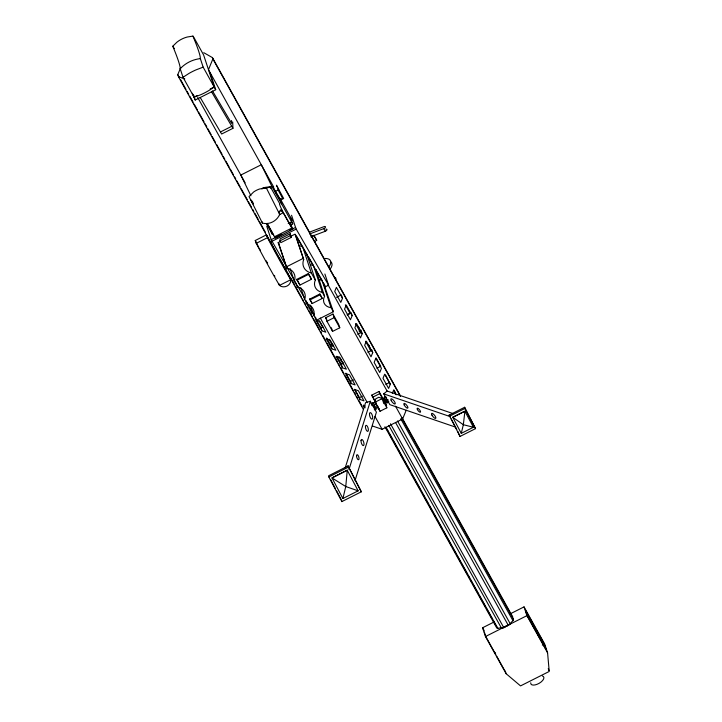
<?xml version="1.0" encoding="UTF-8"?>
<svg xmlns="http://www.w3.org/2000/svg" width="722" height="722" viewBox="0 0 722 722"><rect width="100%" height="100%" fill="white"/><g stroke="black" fill="none" stroke-linecap="round" stroke-linejoin="round"><path stroke-width="1.08" d="M279.965 240.85L280.019 238.919L290.253 233.766L291.174 237.448L280.939 242.601L279.965 240.85L290.199 235.697L290.253 233.766M281.526 209.398L282.437 212.051A6.579 0.514 63.3 0 1 281.12 209.831L278.945 212.115L279.694 214.389C276.959 220.95 269.378 225.056 262.42 223.08L249.027 196.583L253.602 192.025A15.929 11.254 -22.2 0 1 259.64 188.983L269.902 187.224A7.31 0.569 63.3 0 0 270.515 187.106L271.887 186.42L292.717 223.901L290.767 224.885M347.255 470.275L345.766 486.538L342.896 498.523L358.139 490.843L347.255 470.275L332.003 477.946L342.896 498.523M464.914 411.242L463.343 424.707L461.268 433.353L473.397 427.253L464.914 411.242L452.793 417.343L461.268 433.353M345.233 467.766L365.585 402.641L370.314 401.252L376.406 412.199L355.043 480.536M348.952 469.58L370.314 401.252M384.916 426.765L496.619 627.743L497.846 628.357A5.857 2.708 -29.1 0 1 501.573 628.348L503.83 627.725A5.379 2.491 -29.1 0 1 508.36 625.442L510.328 623.943A6.453 2.987 -29.1 0 1 512.999 620.73L513.523 619.232L401.82 418.255M203.748 52.679L212.43 57.607L212.873 58.96L208.477 69.682L273.764 187.151M342.49 298.267L340.793 302.401L334.71 291.471L336.407 287.338L342.49 298.267L341.659 295.722M352.146 315.649L350.45 319.783L344.547 309.169L346.244 305.036L352.146 315.649L351.506 313.673M362.191 333.726L360.495 337.86L354.872 327.734L356.569 323.6L362.191 333.726L361.036 330.144L359.078 331.127M372.714 352.661L371.018 356.794L364.646 345.315L366.343 341.181L372.714 352.661L371.767 349.737M390.304 384.303L388.607 388.436L382.985 378.31L384.682 374.177L390.304 384.303L385.62 375.097M392.335 393.346L393.607 390.241L396.143 394.808M372.624 426.061L382.128 429.301L402.623 418.986L406.215 410.213M363.328 409.329L178.478 76.758L177.774 74.619L180.78 67.462M277.88 189.579L282.789 198.703L283.62 198.442L276.436 185.175L278.674 189.769L275.208 191.51L272.871 186.845L273.963 188.577M281.12 209.831L278.918 212.322M172.775 46.244L176.908 42.201A27.292 26.254 -10.7 0 1 187.142 37.039L192.918 36.1A6.417 0.496 63.3 0 1 194.678 38.862L203.622 54.971L214.181 86.983A31.642 14.639 -29.1 0 1 194.047 97.127L183.018 77.281L180.202 68.743A73.581 5.74 63.3 0 0 172.775 46.244A6.417 0.496 63.3 0 1 173.632 47.453M455.681 427.162L389.862 404.654L383.707 393.86L387.127 391.044L452.947 413.562M183.018 77.281L189.137 73.328A22.481 6.688 -25.3 0 1 195.987 69.881L203.153 67.146L215.707 89.718L195.211 100.042L192.35 93.237M311.128 237.042L313.899 235.273L316.696 240.309L314.855 241.491M193.686 97.308L197.061 95.611M210.156 89.014L214.181 86.983M220.427 131.982L231.753 126.278M232.692 121.928L232.953 128.326L221.636 134.03L200.229 97.515M253.151 204.001L252.023 201.573L252.646 201.257M251.5 200.635L251.066 200.066L252.249 202.81L253.142 202.999L252.519 203.315M275.163 191.204L280.163 200.184L283.62 198.442M279.387 214.696L283.232 212.764L292.708 229.533L290.1 222.331L288.177 223.297M255.272 240.489L266.49 234.84L274.513 249.261A7.707 0.605 63.3 0 0 279.703 258.602L282.528 263.692A7.076 0.551 63.3 0 0 287.654 272.916L290.704 279.748A6.678 5.893 -18.3 0 1 287.022 286.038A6.678 5.893 -18.3 0 1 279.486 285.398A125.52 9.792 63.3 0 1 256.22 243.35L255.272 240.489L257.24 244.361M256.22 243.35L267.438 237.7L266.49 234.84M267.023 223.378L274.477 236.789L291.751 228.098M296.381 283.908L271.183 239.686L281.914 234.289M289.712 230.363L295.56 227.421L291.553 215.255M292.663 229.154L275.47 238.206L274.477 236.789M271.824 241.374L296.2 229.1L295.56 227.421M323.402 282.699L333.374 311.751L316.516 320.234L313.917 315.667A13.79 11.507 -19.9 0 0 307.157 303.781L304.711 299.486A12.888 10.749 -19.9 0 0 297.554 286.923L294.278 281.156A12.689 10.586 -19.9 0 0 286.887 268.178L278.169 242.637L280.154 241.644M291.065 236.148L295.027 234.154L303.682 259.586A13.104 10.938 -19.9 0 0 304.142 267.988L304.937 269.171A13.104 10.938 -19.9 0 0 311.317 272.997L315.333 280.046A11.489 9.585 -19.9 0 0 322.346 292.374L324.584 296.309A9.819 8.186 -19.9 0 0 331.028 307.644L333.374 311.751M286.192 266.95L303.05 258.467M296.796 279.36L308.33 273.557L311.146 278.502L311.426 279.288L299.901 285.091L296.796 279.36L299.901 285.091M297.085 280.145L308.61 274.333L308.33 273.557M324.674 287.139L328.573 285.172L324.891 273.999M309.765 299.088L319.846 294.007L321.94 297.69L322.22 298.475L312.139 303.547L309.765 299.088L312.139 303.547M310.045 299.865L320.126 294.793L319.846 294.007M325.766 317.68L332.95 314.061L338.573 324.178L339.764 327.779L332.571 331.398L326.949 321.281L325.766 317.68L326.786 319.521M326.949 321.281L334.142 317.662L332.95 314.061M347.228 314.982L350.161 313.501L349.267 310.785M357.661 334.241L360.603 332.77L358.726 327.093M367.886 352.273L370.828 350.793L368.942 345.08M386.694 407.361L386.848 407.822L380.025 411.26L371.749 395.133L379.032 391.468L383.815 400.06M372.462 397.308L379.754 393.634L379.032 391.468M374.998 402.217L381.821 398.779L381.667 398.318L378.806 397.253L375.774 398.779L374.844 401.757L380.025 411.26M348.067 465.979L328.627 475.762L328.844 476.989L341.867 501.591L361.307 491.808L348.067 465.979L361.307 491.808M449.147 415.087L464.661 407.271L475.536 428.633L460.022 436.44L449.147 415.087L450.167 417M328.844 476.989L348.284 467.197M449.364 416.305L464.878 408.499L464.661 407.271M332.941 477.35L347.228 470.148M452.766 417.226L463.741 411.702M510.21 613.853L524.037 606.886L544.695 644.06L547.583 652.823L549.225 671.451L520.535 685.9L506.122 673.707L485.464 636.542L482.567 627.77L494.417 621.804M485.464 636.542L526.925 615.658L524.037 606.886M542.33 645.089L544.298 644.096L536.32 629.737L538.161 635.306L546.139 649.656L544.298 644.096M336.506 297.32L341.389 294.874M321.877 330.847L315.974 320.225L319.909 321.57L325.812 332.192L321.877 330.847L320.92 327.887L322.869 326.904M347.282 314.648L351.19 312.689M331.921 348.916L326.29 338.798L330.234 340.134L335.856 350.26L331.921 348.916L330.757 345.342L332.716 344.358M342.445 367.85L336.064 356.379L339.999 357.724L346.38 369.195L342.445 367.85L341.181 363.96L343.14 362.986M351.172 383.562L345.567 373.482L349.511 374.826L355.107 384.907L351.172 383.562L350.486 381.433L353.41 379.962M376.848 368.202L380.756 366.235L376.171 357.995M360.034 399.501L354.403 389.375L358.338 390.719L363.969 400.845L360.034 399.501L359.439 397.66L362.363 396.188M385.801 384.42L389.709 382.461M309.783 232.024L323.943 226.672A1.832 0.848 -29.1 0 1 325.505 227.024A1.832 0.848 -29.1 0 1 323.763 228.621L309.594 233.973M311.074 236.626L325.234 231.275A1.832 0.848 -29.1 0 0 326.958 229.813A1.832 0.848 -29.1 0 0 325.848 229.199M274.793 190.076L280.226 199.281L279.928 198.839M280.732 199.037L280.082 198.839M281.075 198.983L281.751 198.875M269.902 187.224L263.44 188.289A22.12 21.2 -42 0 0 261.86 188.875M473.397 427.253L463.343 424.707L452.793 417.343M311.317 272.997L302.689 246.834L301.146 246.337A13.005 11.48 -18.3 0 1 299.702 245.67M178.478 76.758L184.814 78.915M306.137 302.536L312.211 313.465L314.187 314.142M383.707 393.86L450.582 416.738M365.305 406.107L363.337 405.439L364.348 407.262M358.139 490.843L345.766 486.538L332.003 477.946M316.696 240.309L313.853 235.598M260.091 249.713L260.434 250.236M212.521 90.999L231.636 123.417L231.509 120.538M211.555 91.811L232.953 128.326M296.2 229.1L328.573 285.172M296.805 236.654L302.689 246.834M303.809 248.783L307.256 255.326M308.213 256.4L313.501 265.561L322.346 292.374M324.584 296.309L315.695 269.36L322.021 280.317L331.028 307.644M295.451 234.876L324.954 285.975L324.313 284.287M278.169 242.637L279.035 244.135M297.5 285.849L304.197 297.446M308.61 274.333L311.426 279.288M320.126 294.793L322.22 298.475M259.216 248.224L259.676 249.036M323.763 228.621L325.234 231.275M526.925 615.658L547.583 652.823M212.43 57.607L400.557 396.089M212.873 58.96L400.457 396.459M393.905 389.862L395.43 392.597M345.333 304.819L350.161 313.501M365.512 341.235L370.828 350.793M355.486 323.564L360.603 332.77M402.172 417.957L512.782 616.967A5.379 2.491 -29.1 0 0 512.584 618.384M280.804 199.814L292.193 220.3M328.185 285.055L387.299 391.414M395.503 406.179L402.623 418.986M400.746 418.76L512.999 620.73M282.997 212.078L291.878 227.854L290.1 222.331M397.524 420.998L510.328 623.943M384.88 401.973L386.658 406.053L379.754 393.634M395.557 422.496L508.36 625.442M381.667 398.318L386.848 407.822M290.199 235.697L291.174 237.448M334.142 317.662L339.764 327.779M390.485 423.787L503.83 627.725M388.779 425.402L501.573 628.348M371.749 395.133L375.991 402.777M386.144 427.379L497.846 628.357M386.911 429.428L388.003 431.395M389.095 433.362L392.389 439.274M393.481 441.25L396.766 447.162M397.858 449.129L398.959 451.097M400.051 453.073L403.336 458.984M404.979 461.936L406.071 463.903M407.172 465.88L410.457 471.791M411.549 473.758L414.834 479.67M415.926 481.637L419.762 488.532M423.047 494.444L424.148 496.42M425.24 498.388L428.525 504.299M429.617 506.266L432.902 512.178M434.003 514.154L435.646 517.105M436.738 519.073L437.83 521.049M438.931 523.017L442.216 528.928M443.308 530.896L451.521 545.679M452.622 547.646L453.714 549.622M454.806 551.59L455.907 553.557M456.999 555.534L460.284 561.445M461.376 563.413L467.405 574.252M468.497 576.219L469.589 578.187M470.69 580.163L471.782 582.131M472.874 584.098L473.975 586.074M475.067 588.042L478.352 593.953M479.444 595.921L485.473 606.76M486.565 608.727L489.85 614.639M490.951 616.615L492.043 618.583M493.135 620.55L495.879 625.478M197.693 97.47L245.146 182.856M320.279 318.023L367.345 402.714M375.007 416.504L382.128 429.301M267.871 224.614L273.746 235.192M266.346 223.649L272.221 234.226L271.598 232.358M319.016 320.541L322.77 327.292M339.006 356.623L343.437 364.583L342.806 362.679M329.115 339.196L333.212 346.56L332.589 344.665M326.669 337.977L330.757 345.342M336.93 356.316L341.181 363.96M306.561 301.868L311.119 310.072L312.211 313.465M316.624 320.162L320.92 327.887M345.901 373.184L350.486 381.433M363.635 405.06L365.151 407.795M354.836 389.375L359.439 397.66M177.774 74.619L179.417 77.57M180.509 79.537L185.978 89.375M187.07 91.342L188.713 94.302M189.805 96.27L193.09 102.172M194.182 104.139L197.467 110.042M198.559 112.009L204.028 121.847M205.12 123.814L206.763 126.765M207.855 128.733L211.131 134.644M212.232 136.611L215.508 142.514M216.6 144.481L222.069 154.318M223.17 156.286L224.804 159.237M225.905 161.205L229.181 167.107M230.273 169.074L233.558 174.986M234.65 176.953L235.742 178.921M236.834 180.888L240.119 186.79M241.211 188.758L247.231 199.579M248.323 201.546L251.608 207.449M252.7 209.425L253.792 211.393M254.884 213.36L258.169 219.262M259.261 221.23L265.272 232.051M270.741 241.888L271.842 243.855M284.964 267.474L286.056 269.441M290.975 278.295L294.26 284.197M295.352 286.174L301.372 296.995M302.464 298.962L303.556 300.93M304.648 302.897L305.749 304.865M306.841 306.832L307.933 308.799M309.025 310.767L312.31 316.669M313.402 318.637L319.413 329.467M320.514 331.434L321.606 333.402M322.698 335.369L325.983 341.271M327.075 343.239L337.463 361.939M338.555 363.906L339.647 365.873M340.748 367.841L344.024 373.743M345.116 375.711L353.32 390.467M354.421 392.434L355.513 394.402M356.605 396.369L357.697 398.336M358.789 400.313L362.074 406.215M482.567 627.77L484.2 630.703M485.861 636.696L495.734 654.457L495.121 652.607M496.691 656.181L504.137 669.583M464.878 408.499L475.536 428.633M451.178 418.922L456.764 429.464M457.775 431.386L460.022 436.44M330.712 479.706L335.396 488.559M336.443 490.527L341.127 499.389M258.72 247.312L257.718 245.345M252.023 201.573L252.312 202.124M279.82 198.622L279.585 198.162M283.232 212.764L281.607 209.317A10.343 0.803 63.3 0 1 279.775 203.757L270.515 187.106A18.258 17.969 -52.2 0 0 262.23 188.289M266.301 187.882L279.694 214.389M271.887 186.42L261.31 164.733L240.814 175.058L250.904 195.752M252.583 202.674L253.016 203.649M315.695 269.36L316.326 271.048M548.26 668.527L548.9 670.476M505.156 670.783L506.122 673.707M484.336 632.057L485.554 635.766M378.888 408.282L379.366 409.726M331.389 327.797L332.571 331.398M306.624 253.648L315.333 280.046M340.82 359.114L341.452 361.018M290.56 217.358L292.717 223.901M295.542 234.903L303.682 259.586M279.784 199.064L280.163 200.184M315.469 317.066L316.516 320.234M310.46 305.189L313.917 315.667M306.128 300.677L307.157 303.781M300.839 287.753L304.711 299.486M296.859 284.82L297.554 286.923M290.163 268.683L294.278 281.156M278.746 243.485L286.887 268.178M266.77 226.284L271.183 239.686M261.924 221.564L262.42 223.08M209.994 72.417L215.707 89.718M278.936 283.737L279.486 285.398L290.704 279.748A125.52 9.792 63.3 0 1 267.438 237.7M203.153 67.146L200.346 58.608A73.581 5.74 63.3 0 0 192.918 36.1M193.532 94.952L195.211 100.042M193.343 94.997L194.047 97.127M251.752 201.068L252.249 202.81M341.65 500.373L341.867 501.591M507.918 625.072A8.655 3.998 -29.1 0 1 503.938 627.084M508.044 625.297A8.655 3.998 -29.1 0 1 504.055 627.31M180.202 68.743A31.281 29.584 -13.6 0 1 200.337 58.608M173.975 48.022A6.417 0.496 63.3 0 1 174.336 48.663M322.021 280.326A9.756 8.61 -18.3 0 1 319.259 279.585M542.412 676A7.319 3.384 -29.1 0 1 539.226 683.274A7.319 3.384 -29.1 0 1 530.742 682.795M313.501 265.57A11.408 10.081 -18.3 0 1 310.668 264.586M289.612 276.427A6.678 5.893 -18.3 0 1 289.621 277.654M274.838 276.264A7.076 0.551 63.3 0 1 274.351 275.398M267.645 263.133A7.707 0.605 63.3 0 1 267.239 262.483M266.797 261.734A7.707 0.605 63.3 0 1 266.31 260.877M513.523 619.232A5.379 2.491 -29.1 0 1 512.918 618.898M496.79 627.012A6.453 2.987 -29.1 0 1 496.619 627.743M496.077 625.586A6.453 2.987 -29.1 0 1 496.402 625.857M383.048 401.838A1.453 0.469 50.6 0 1 383.535 402.407M383.725 402.714A1.453 0.469 50.6 0 1 383.788 403.616M378.03 406.432A1.57 0.605 73.6 0 1 377.841 406.224M384.51 400.313A1.453 0.469 50.6 0 1 384.618 399.437A1.453 0.469 50.6 0 1 386.017 400.827A1.453 0.469 50.6 0 1 385.909 401.703M376.045 406.748A1.57 0.605 73.6 0 1 375.214 407A1.57 0.605 73.6 0 1 374.592 404.871A1.57 0.605 73.6 0 1 375.413 404.627M384.059 400.665A3.141 1.02 50.6 0 1 384.014 398.183A3.141 1.02 50.6 0 1 387.326 402.109A3.141 1.02 50.6 0 1 385.106 401.91M376.938 407.154A3.493 1.354 73.6 0 1 375.097 408.453A3.493 1.354 73.6 0 1 373.806 403.102A3.493 1.354 73.6 0 1 376.315 404.564M372.263 405.773A3.493 1.354 73.6 0 1 373.572 403.165M375.278 408.977A3.493 1.354 73.6 0 1 374.393 409.6M388.644 401.233A3.141 1.02 50.6 0 1 387.461 401.748M384.429 397.822A3.141 1.02 50.6 0 1 386.703 398.183M387.741 399.428A3.141 1.02 50.6 0 1 388.165 400.078M371.749 405.042A3.493 1.354 73.6 0 1 373.157 403.291M374.871 409.094A3.493 1.354 73.6 0 1 374.357 409.735M370.9 403.589A3.493 1.354 73.6 0 1 371.307 403.833M384.853 397.47A3.141 1.02 50.6 0 1 386.035 396.956M335.486 277.564A13.889 6.426 -29.1 0 1 335.956 279.215M330.866 261.887A14.413 6.669 -29.1 0 1 330.405 268.764M324.855 258.476A14.413 6.669 -29.1 0 1 329.151 266.517M280.768 201.853L281.697 203.721L280.768 201.853M375.846 358.283L374.149 362.417L379.745 372.498L381.442 368.364L375.846 358.283M535.363 628.023L525.49 610.252L527.331 615.821L537.204 633.582L535.363 628.023M391.216 400.593A3.294 1.074 50.6 0 0 395.087 403.959A3.294 1.074 50.6 0 0 392.813 399.618A3.294 1.074 50.6 0 0 391.216 400.593M404.23 405.06A3.005 0.975 50.6 0 0 407.759 408.138A3.005 0.975 50.6 0 0 405.683 404.176A3.005 0.975 50.6 0 0 404.23 405.06M417.424 409.6A2.545 0.83 50.6 0 0 420.412 412.208A2.545 0.83 50.6 0 0 418.661 408.851A2.545 0.83 50.6 0 0 417.424 409.6M431.937 415.114A3.177 1.029 50.6 0 0 435.682 418.372A3.177 1.029 50.6 0 0 433.48 414.175A3.177 1.029 50.6 0 0 431.937 415.114M369.502 413.832A3.411 1.327 73.6 0 0 371.686 419.148A3.411 1.327 73.6 0 0 372.056 414.672A3.411 1.327 73.6 0 0 369.502 413.832M365.458 426.467A3.15 1.218 73.6 0 0 367.471 431.359A3.15 1.218 73.6 0 0 367.805 427.234A3.15 1.218 73.6 0 0 365.458 426.467M361.036 440.591A3.204 1.245 73.6 0 0 363.085 445.582A3.204 1.245 73.6 0 0 363.428 441.377A3.204 1.245 73.6 0 0 361.036 440.591M356.587 455.645A2.626 1.02 73.6 0 0 358.265 459.733A2.626 1.02 73.6 0 0 358.554 456.286A2.626 1.02 73.6 0 0 356.587 455.645"/></g></svg>
